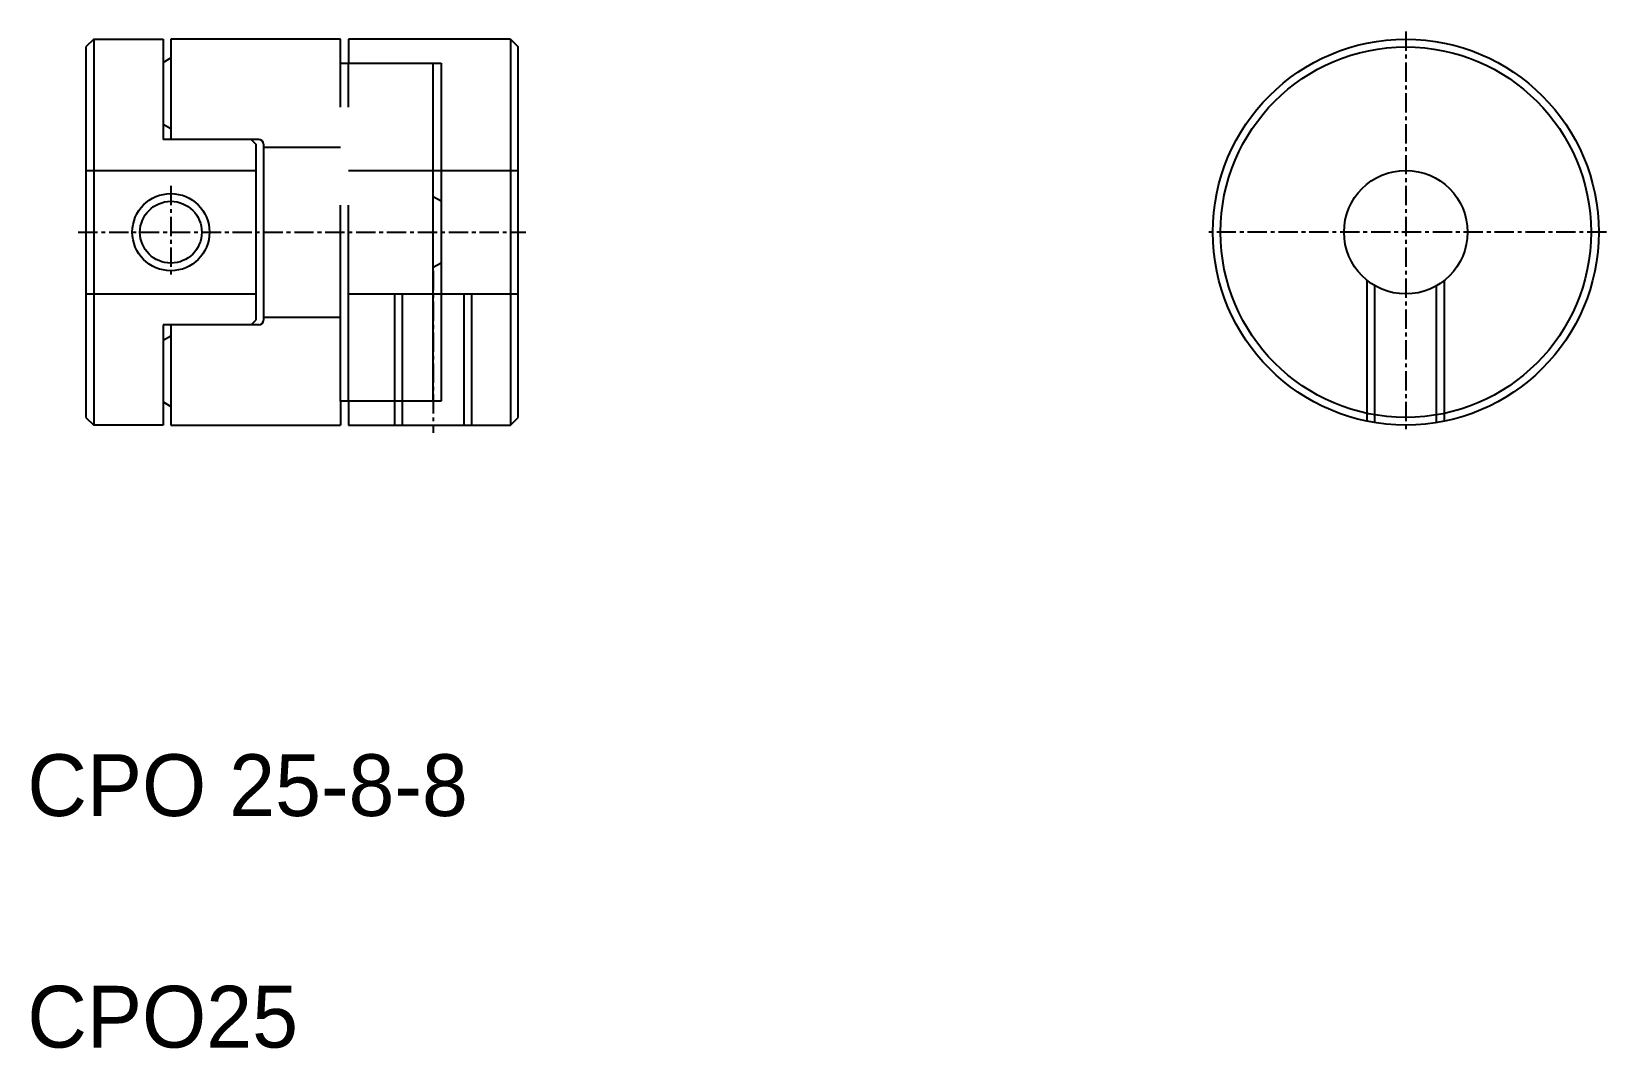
# Model space of a CAD drawing. Extents: x 205 to 307, y 116 to 182.
import ezdxf

# ---------------------------------------------------------------- set-up
doc = ezdxf.new("R2010")
doc.units = 0
doc.linetypes.add('CENTER', pattern=[2, 1.25, -0.25, 0.25, -0.25])
doc.linetypes.add('DASHED', pattern=[19.05, 12.7, -6.35])
doc.layers.get('0').update_dxf_attribs({"linetype": 'CONTINUOUS'})
doc.layers.add('CENTER', color=1, linetype='CENTER')

msp = doc.modelspace()

# ---------------------------------------------------------------- linework, layer by layer
for p, q in [((208.82, 181.16), (208.32, 180.66)), ((208.32, 180.66), (208.32, 156.66)), ((208.82, 181.16), (208.82, 156.16)), ((208.82, 181.16), (213.32, 181.16)), ((213.32, 181.16), (213.32, 174.66)), ((213.82, 181.16), (213.82, 174.66)), ((224.82, 181.16), (213.82, 181.16)), ((224.82, 179.61), (224.82, 181.16)), ((235.82, 181.16), (225.32, 181.16)), ((225.32, 181.16), (225.32, 179.61)), ((235.82, 181.16), (235.82, 156.16)), ((235.82, 181.16), (236.32, 180.66)), ((236.32, 156.66), (236.32, 180.66)), ((213.32, 179.66), (213.82, 179.95)), ((224.82, 179.61), (231.32, 179.61)), ((230.82, 157.71), (230.82, 179.61)), ((231.32, 179.61), (231.32, 157.71)), ((213.32, 175.66), (213.82, 175.37)), ((219.52, 174.66), (213.32, 174.66)), ((219.02, 174.66), (219.32, 174.36)), ((219.32, 174.36), (219.32, 162.96)), ((219.82, 174.36), (219.82, 162.96)), ((231.32, 170.66), (230.82, 170.95)), ((231.32, 166.66), (230.82, 166.37)), ((219.52, 162.66), (213.32, 162.66)), ((213.32, 162.66), (213.32, 156.16)), ((213.82, 162.66), (213.82, 156.16)), ((219.02, 162.66), (219.32, 162.96)), ((213.32, 161.66), (213.82, 161.95)), ((233.32, 161.16), (233.32, 161.16)), ((233.32, 158.66), (233.32, 158.66)), ((213.32, 157.66), (213.82, 157.37)), ((231.32, 157.71), (224.82, 157.71)), ((224.82, 157.71), (224.82, 156.16)), ((225.32, 157.71), (225.32, 156.16)), ((208.32, 156.66), (208.82, 156.16)), ((213.32, 156.16), (208.82, 156.16)), ((213.82, 156.16), (224.82, 156.16)), ((225.32, 156.16), (235.82, 156.16)), ((235.82, 156.16), (236.32, 156.66))]:
    msp.add_line(p, q)
at = {"color": 3, "linetype": 'DASHED'}
for p, q in [((224.82, 157.71), (224.82, 179.61)), ((225.32, 157.71), (225.32, 179.61)), ((219.82, 174.16), (224.82, 174.16)), ((208.32, 172.66), (219.32, 172.66)), ((225.32, 172.66), (236.32, 172.66)), ((291.32, 156.41), (291.32, 165.54)), ((296.32, 156.41), (296.32, 165.54)), ((208.32, 164.66), (219.32, 164.66)), ((225.32, 164.66), (236.32, 164.66)), ((228.32, 156.16), (228.32, 164.66)), ((228.82, 156.16), (228.82, 164.66)), ((232.82, 156.16), (232.82, 164.66)), ((233.32, 156.16), (233.32, 164.66)), ((291.82, 156.32), (291.82, 165.2)), ((295.82, 156.32), (295.82, 165.2)), ((219.82, 163.16), (224.82, 163.16))]:
    msp.add_line(p, q, dxfattribs=at)
for centre, radius in [((293.82, 168.66), 12.5), ((293.82, 168.66), 12), ((293.82, 168.66), 4), ((213.82, 168.66), 2)]:
    msp.add_circle(centre, radius)
at = {"color": 3, "linetype": 'CONTINUOUS'}
msp.add_circle((213.82, 168.66), 2.5, dxfattribs=at)
for centre, start, end in [((219.52, 174.36), 0, 90), ((219.52, 162.96), 270, 0)]:
    msp.add_arc(centre, 0.3, start, end)
at = {"layer": 'CENTER', "color": 1, "linetype": 'CENTER'}
for p, q in [((293.82, 181.66), (293.82, 155.66)), ((213.82, 171.66), (213.82, 165.66)), ((207.82, 168.66), (236.82, 168.66)), ((306.82, 168.66), (280.82, 168.66)), ((230.82, 166.16), (230.82, 155.66))]:
    msp.add_line(p, q, dxfattribs=at)

# ---------------------------------------------------------------- texts
for s, p in [('CPO 25-8-8', (204.52, 130.84)), ('CPO25', (204.52, 115.84))]:
    msp.add_text(s, height=4).set_placement(p)

doc.saveas('drawing.dxf')
